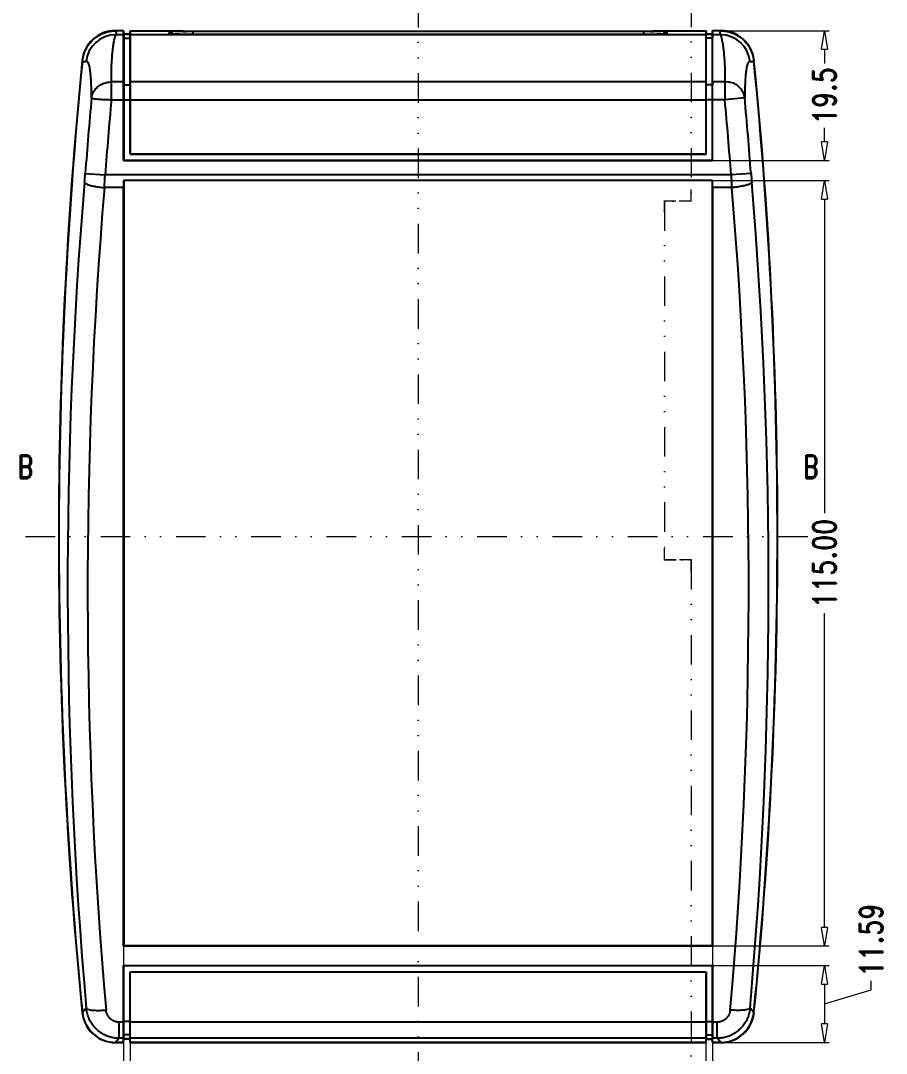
# Model space of a CAD drawing. Header units: millimetres. Extents: x 3559 to 4719, y 1270 to 1649.
# Drawn here: x 3561 to 3691.1, y 1412.7 to 1567.8 of the extents above; entities that cross this region are included whole.
import ezdxf
from ezdxf.enums import TextEntityAlignment as Align

# ---------------------------------------------------------------- set-up
doc = ezdxf.new("R2010")
doc.units = ezdxf.units.MM
doc.linetypes.add('DIVIDE', pattern=[31.75, 12.7, -6.35, 0, -6.35, 0, -6.35])
doc.layers.get('0').update_dxf_attribs({"linetype": 'CONTINUOUS'})
doc.layers.get('Defpoints').update_dxf_attribs({"linetype": 'CONTINUOUS'})
doc.layers.add('06___PRT_ALL_SURFS', color=7, linetype='CONTINUOUS')
doc.layers.add('dim', color=3, linetype='CONTINUOUS', lineweight=9)
doc.layers.add('hatch', color=56, linetype='CONTINUOUS', lineweight=9)
doc.styles.add('longtou', font='romand.shx', dxfattribs={"width": 0.8, "bigfont": 'fangsong.shx'})
doc.dimstyles.new('YanXiu', dxfattribs={"dimtxt": 2.5, "dimasz": 2.2, "dimexe": 1, "dimexo": 0, "dimgap": 0.66, "dimtad": 0, "dimzin": 0, "dimdsep": 46, "dimtxsty": 'longtou', "dimblk": 'CLOSEDBLANK', "dimcen": 0, "dimclrd": 3, "dimclre": 3, "dimclrt": 7, "dimadec": 0, "dimazin": 0, "dimtfac": 1, "dimtdec": 4, "dimtofl": 0, "dimtmove": 0, "dimatfit": 3, "dimldrblk": 'CLOSEDBLANK', "dimfxl": 0, "dimtolj": 1, "dimtzin": 0, "dimlwd": 0, "dimlwe": 0, "dimarcsym": 0})

# ---------------------------------------------------------------- blocks, each defined once
blk = doc.blocks.new('_ClosedBlank')
at = {"color": 0, "linetype": 'ByBlock', "lineweight": -2}
for p, q in [((-1, 0.167), (0, 0)), ((-1, 0.167), (-1, -0.167)), ((0, 0), (-1, -0.167))]:
    blk.add_line(p, q, dxfattribs=at)
blk = doc.blocks.new('*D16')
at = {"layer": 'Defpoints', "color": 0}
for p in [(3665.01, 1543.84), (3681.81, 1543.84), (3665.01, 1428.84)]:
    blk.add_point(p, dxfattribs=at)
at = {"layer": 'dim', "color": 3, "lineweight": 5}
for p, q in [((3665.01, 1543.84), (3682.51, 1543.84)), ((3681.81, 1541.04), (3681.81, 1493.84)), ((3681.81, 1431.64), (3681.81, 1478.84)), ((3665.01, 1428.84), (3682.51, 1428.84))]:
    blk.add_line(p, q, dxfattribs=at)
at = {"layer": 'dim', "color": 3, "lineweight": 5, "xscale": 2.8, "yscale": 2.8, "zscale": 2.8}
for p, rotation in [((3681.81, 1543.84), 90), ((3681.81, 1428.84), 270)]:
    blk.add_blockref('_ClosedBlank', p, dxfattribs=dict(at, rotation=rotation))
at = {"layer": 'dim', "color": 7, "insert": (3681.81, 1486.34), "char_height": 3.5, "attachment_point": 5, "rotation": 90, "style": 'longtou'}
blk.add_mtext('115.00', dxfattribs=at)
blk = doc.blocks.new('*D17')
at = {"layer": 'Defpoints', "color": 0}
for p in [(3576.51, 1428.84), (3665.01, 1428.84), (3576.51, 1399.45)]:
    blk.add_point(p, dxfattribs=at)
at = {"layer": 'dim', "color": 3, "lineweight": 5}
for p, q in [((3576.51, 1428.84), (3576.51, 1398.75)), ((3665.01, 1428.84), (3665.01, 1398.75)), ((3579.31, 1399.45), (3614.4, 1399.45)), ((3662.21, 1399.45), (3627.13, 1399.45))]:
    blk.add_line(p, q, dxfattribs=at)
at = {"layer": 'dim', "color": 3, "lineweight": 5, "xscale": 2.8, "yscale": 2.8, "zscale": 2.8, "rotation": 180}
blk.add_blockref('_ClosedBlank', (3576.51, 1399.45), dxfattribs=at)
at = {"layer": 'dim', "color": 3, "lineweight": 5, "xscale": 2.8, "yscale": 2.8, "zscale": 2.8}
blk.add_blockref('_ClosedBlank', (3665.01, 1399.45), dxfattribs=at)
at = {"layer": 'dim', "color": 7, "insert": (3620.76, 1399.45), "char_height": 3.5, "attachment_point": 5, "style": 'longtou'}
blk.add_mtext('88.50', dxfattribs=at)
blk = doc.blocks.new('*D27')
at = {"layer": 'Defpoints', "color": 0}
for p in [(3577.51, 1417.4), (3664.01, 1417.4), (3577.51, 1405.26)]:
    blk.add_point(p, dxfattribs=at)
at = {"layer": 'dim', "color": 3, "lineweight": 5}
for p, q in [((3577.51, 1417.4), (3577.51, 1404.56)), ((3664.01, 1417.4), (3664.01, 1404.56)), ((3580.31, 1405.26), (3614.4, 1405.26)), ((3661.21, 1405.26), (3627.13, 1405.26))]:
    blk.add_line(p, q, dxfattribs=at)
at = {"layer": 'dim', "color": 3, "lineweight": 5, "xscale": 2.8, "yscale": 2.8, "zscale": 2.8, "rotation": 180}
blk.add_blockref('_ClosedBlank', (3577.51, 1405.26), dxfattribs=at)
at = {"layer": 'dim', "color": 3, "lineweight": 5, "xscale": 2.8, "yscale": 2.8, "zscale": 2.8}
blk.add_blockref('_ClosedBlank', (3664.01, 1405.26), dxfattribs=at)
at = {"layer": 'dim', "color": 7, "insert": (3620.76, 1405.26), "char_height": 3.5, "attachment_point": 5, "style": 'longtou'}
blk.add_mtext('86.50', dxfattribs=at)
blk = doc.blocks.new('*D29')
at = {"layer": 'Defpoints', "color": 0}
for p in [(3666.26, 1566.34), (3681.81, 1566.34), (3665.01, 1546.84)]:
    blk.add_point(p, dxfattribs=at)
at = {"layer": 'dim', "color": 3, "lineweight": 5}
for p, q in [((3666.26, 1566.34), (3682.51, 1566.34)), ((3681.81, 1563.54), (3681.81, 1561.42)), ((3681.81, 1549.64), (3681.81, 1551.76)), ((3665.01, 1546.84), (3682.51, 1546.84))]:
    blk.add_line(p, q, dxfattribs=at)
at = {"layer": 'dim', "color": 3, "lineweight": 5, "xscale": 2.8, "yscale": 2.8, "zscale": 2.8}
for p, rotation in [((3681.81, 1566.34), 90), ((3681.81, 1546.84), 270)]:
    blk.add_blockref('_ClosedBlank', p, dxfattribs=dict(at, rotation=rotation))
at = {"layer": 'dim', "color": 7, "insert": (3681.81, 1556.59), "char_height": 3.5, "attachment_point": 5, "rotation": 90, "style": 'longtou'}
blk.add_mtext('19.5', dxfattribs=at)
blk = doc.blocks.new('*D30')
at = {"layer": 'Defpoints', "color": 0}
for p in [(3665.01, 1425.93), (3666.26, 1414.34), (3681.81, 1414.34)]:
    blk.add_point(p, dxfattribs=at)
at = {"layer": 'dim', "color": 3, "lineweight": 5}
for p, q in [((3665.01, 1425.93), (3682.51, 1425.93)), ((3681.81, 1423.13), (3681.81, 1417.14)), ((3688.81, 1422.23), (3688.81, 1423.63)), ((3681.81, 1420.13), (3688.81, 1422.23)), ((3666.26, 1414.34), (3682.51, 1414.34))]:
    blk.add_line(p, q, dxfattribs=at)
at = {"layer": 'dim', "color": 3, "lineweight": 5, "xscale": 2.8, "yscale": 2.8, "zscale": 2.8}
for p, rotation in [((3681.81, 1425.93), 90), ((3681.81, 1414.34), 270)]:
    blk.add_blockref('_ClosedBlank', p, dxfattribs=dict(at, rotation=rotation))
at = {"layer": 'dim', "color": 7, "insert": (3688.81, 1429.73), "char_height": 3.5, "attachment_point": 5, "rotation": 90, "style": 'longtou'}
blk.add_mtext('11.59', dxfattribs=at)

msp = doc.modelspace()

# ---------------------------------------------------------------- linework, layer by layer
at = {"color": 7, "linetype": 'Continuous'}
for p, q in [((3576.514, 1566.339), (3575.272, 1566.339)), ((3576.514, 1566.312), (3575.296, 1566.312)), ((3576.514, 1565.736), (3575.352, 1565.736)), ((3576.516, 1566.312), (3576.514, 1566.339)), ((3576.514, 1566.312), (3576.541, 1565.797)), ((3576.514, 1546.839), (3576.514, 1566.312)), ((3576.514, 1565.736), (3576.541, 1565.237)), ((3577.488, 1565.838), (3576.541, 1565.838)), ((3576.541, 1565.812), (3576.541, 1565.237)), ((3576.541, 1565.797), (3577.488, 1565.797)), ((3577.514, 1566.312), (3577.487, 1565.797)), ((3577.488, 1565.812), (3577.488, 1565.237)), ((3577.488, 1565.237), (3577.514, 1565.736)), ((3577.514, 1566.339), (3577.513, 1566.312)), ((3577.514, 1566.339), (3585.225, 1566.339)), ((3577.514, 1566.312), (3585.233, 1566.312)), ((3577.514, 1547.839), (3577.514, 1566.312)), ((3664.014, 1565.736), (3577.514, 1565.736)), ((3583.897, 1566.251), (3583.773, 1566.312)), ((3585.436, 1566.249), (3585.225, 1566.339)), ((3585.396, 1566.251), (3585.233, 1566.312)), ((3585.396, 1566.251), (3585.396, 1566.251)), ((3585.416, 1566.228), (3585.396, 1566.229)), ((3586.878, 1566.269), (3654.65, 1566.269)), ((3586.878, 1566.269), (3586.878, 1566.238)), ((3654.633, 1566.225), (3586.896, 1566.225)), ((3586.896, 1566.225), (3586.896, 1565.759)), ((3654.633, 1565.759), (3586.896, 1565.759)), ((3654.633, 1566.225), (3654.633, 1565.759)), ((3654.65, 1566.269), (3654.65, 1566.238)), ((3656.304, 1566.339), (3656.093, 1566.249)), ((3656.133, 1566.229), (3656.113, 1566.228)), ((3656.295, 1566.312), (3656.133, 1566.251)), ((3656.133, 1566.251), (3656.133, 1566.251)), ((3656.295, 1566.312), (3664.014, 1566.312)), ((3656.304, 1566.339), (3664.014, 1566.339)), ((3657.756, 1566.312), (3657.632, 1566.251)), ((3664.014, 1566.339), (3664.016, 1566.312)), ((3664.014, 1566.312), (3664.041, 1565.797)), ((3664.014, 1547.839), (3664.014, 1566.312)), ((3664.041, 1565.237), (3664.014, 1565.736)), ((3664.041, 1565.838), (3664.988, 1565.838)), ((3664.041, 1565.237), (3664.041, 1565.812)), ((3664.988, 1565.797), (3664.041, 1565.797)), ((3665.014, 1566.312), (3664.987, 1565.797)), ((3664.988, 1565.237), (3664.988, 1565.812)), ((3665.014, 1565.736), (3664.988, 1565.237)), ((3665.014, 1566.339), (3665.013, 1566.312)), ((3666.256, 1566.339), (3665.014, 1566.339)), ((3666.232, 1566.312), (3665.014, 1566.312)), ((3665.014, 1546.839), (3665.014, 1566.312)), ((3666.177, 1565.736), (3665.014, 1565.736)), ((3576.514, 1558.642), (3574.683, 1558.642)), ((3574.683, 1555.972), (3574.683, 1558.642)), ((3576.514, 1558.642), (3576.541, 1558.197)), ((3577.488, 1558.197), (3577.514, 1558.642)), ((3664.014, 1558.642), (3577.514, 1558.642)), ((3664.041, 1558.197), (3664.014, 1558.642)), ((3665.014, 1558.642), (3664.988, 1558.197)), ((3666.846, 1558.642), (3665.014, 1558.642)), ((3666.846, 1558.642), (3666.846, 1555.972)), ((3669.829, 1556.245), (3666.846, 1555.972)), ((3574.683, 1555.972), (3576.541, 1555.972)), ((3577.488, 1555.972), (3664.041, 1555.972)), ((3666.846, 1555.972), (3664.988, 1555.972)), ((3576.514, 1546.839), (3576.541, 1546.865)), ((3576.514, 1546.839), (3665.014, 1546.839)), ((3577.488, 1547.812), (3577.514, 1547.839)), ((3577.514, 1547.839), (3664.014, 1547.839)), ((3664.041, 1547.812), (3664.014, 1547.839)), ((3665.014, 1546.839), (3664.988, 1546.865)), ((3570.75, 1544.902), (3573.737, 1544.675)), ((3667.792, 1544.675), (3573.737, 1544.675)), ((3665.013, 1543.839), (3576.515, 1543.839)), ((3576.515, 1543.839), (3576.532, 1543.822)), ((3664.997, 1543.822), (3576.532, 1543.822)), ((3576.532, 1543.822), (3576.532, 1428.856)), ((3665.013, 1543.839), (3664.997, 1543.822)), ((3664.997, 1428.856), (3664.997, 1543.822)), ((3670.779, 1544.902), (3667.792, 1544.675)), ((3576.514, 1542.767), (3573.631, 1542.767)), ((3576.514, 1428.839), (3576.514, 1542.767)), ((3667.898, 1542.767), (3665.014, 1542.767)), ((3665.014, 1542.767), (3665.014, 1428.839)), ((3576.514, 1428.839), (3576.532, 1428.856)), ((3665.014, 1428.839), (3576.514, 1428.839)), ((3664.997, 1428.856), (3576.532, 1428.856)), ((3665.014, 1428.839), (3664.997, 1428.856)), ((3576.514, 1414.365), (3576.514, 1425.926)), ((3576.514, 1425.926), (3665.014, 1425.926)), ((3576.541, 1425.899), (3576.514, 1425.926)), ((3576.541, 1417.495), (3576.541, 1425.899)), ((3576.541, 1425.899), (3664.988, 1425.899)), ((3664.988, 1425.899), (3665.014, 1425.926)), ((3664.988, 1425.899), (3664.988, 1417.495)), ((3665.014, 1414.365), (3665.014, 1425.926)), ((3577.488, 1417.495), (3577.488, 1424.969)), ((3577.488, 1424.969), (3664.041, 1424.969)), ((3577.514, 1424.942), (3577.488, 1424.969)), ((3577.514, 1414.365), (3577.514, 1424.942)), ((3577.514, 1424.942), (3664.014, 1424.942)), ((3664.014, 1424.942), (3664.041, 1424.969)), ((3664.014, 1414.365), (3664.014, 1424.942)), ((3664.041, 1424.969), (3664.041, 1417.495)), ((3570.897, 1419.498), (3570.327, 1418.865)), ((3671.201, 1418.865), (3670.631, 1419.498)), ((3575.85, 1414.976), (3575.85, 1417.399)), ((3576.514, 1417.399), (3575.85, 1417.399)), ((3576.541, 1417.495), (3576.514, 1417.399)), ((3577.514, 1417.399), (3577.488, 1417.495)), ((3664.014, 1417.399), (3577.514, 1417.399)), ((3664.014, 1417.399), (3664.041, 1417.495)), ((3664.988, 1417.495), (3665.014, 1417.399)), ((3665.679, 1417.399), (3665.014, 1417.399)), ((3665.679, 1414.976), (3665.679, 1417.399)), ((3575.85, 1414.976), (3575.296, 1414.365)), ((3576.514, 1414.976), (3575.85, 1414.976)), ((3576.541, 1415.475), (3576.514, 1414.976)), ((3576.514, 1414.365), (3576.541, 1414.88)), ((3576.541, 1414.865), (3576.541, 1415.475)), ((3577.488, 1414.88), (3576.541, 1414.88)), ((3577.488, 1414.839), (3576.541, 1414.839)), ((3577.488, 1414.865), (3577.488, 1415.475)), ((3577.514, 1414.976), (3577.488, 1415.475)), ((3664.014, 1414.976), (3577.514, 1414.976)), ((3664.014, 1414.976), (3664.041, 1415.475)), ((3664.041, 1415.475), (3664.041, 1414.865)), ((3664.041, 1414.88), (3664.988, 1414.88)), ((3664.041, 1414.839), (3664.988, 1414.839)), ((3665.014, 1414.365), (3664.987, 1414.88)), ((3664.988, 1415.475), (3664.988, 1414.865)), ((3664.988, 1415.475), (3665.014, 1414.976)), ((3665.679, 1414.976), (3665.014, 1414.976)), ((3666.233, 1414.365), (3665.679, 1414.976)), ((3575.272, 1414.339), (3576.514, 1414.339)), ((3576.514, 1414.365), (3575.296, 1414.365)), ((3576.516, 1414.365), (3576.514, 1414.339)), ((3577.514, 1414.339), (3577.513, 1414.365)), ((3664.014, 1414.365), (3577.514, 1414.365)), ((3577.514, 1414.339), (3664.014, 1414.339)), ((3664.014, 1414.339), (3664.016, 1414.365)), ((3665.014, 1414.339), (3665.013, 1414.365)), ((3666.233, 1414.365), (3665.014, 1414.365)), ((3665.014, 1414.339), (3666.256, 1414.339))]:
    msp.add_line(p, q, dxfattribs=at)
for centre, radius, start, end in [((3575.27, 1561.348), 4.991, 89.97596, 174.35645), ((3575.345, 1561.265), 4.471, 89.92257, 174.41615), ((3583.372, 1566.544), 0.601, 270.05061, 330.80327), ((3585.988, 1638.89), 72.664, 269.54892, 269.92806), ((3655.476, 1656.142), 89.916, 270.0994, 270.4058), ((3658.157, 1566.543), 0.601, 209.11993, 269.94941), ((3666.183, 1561.265), 4.471, 5.58381, 90.07747), ((3666.259, 1561.348), 4.991, 5.64355, 90.02404), ((4290.764, 1490.339), 724, 174.332411, 185.667589), ((4290.764, 1490.339), 723.974, 174.334333, 185.665698), ((2950.764, 1490.339), 723.974, 354.334302, 5.665648), ((2950.764, 1490.339), 724, 354.332411, 5.667589), ((4290.764, 1490.339), 722.079, 174.763123, 175.666382), ((2950.764, 1490.339), 722.079, 4.333618, 5.236877), ((4290.764, 1490.339), 719.083, 174.763123, 175.666382), ((2950.764, 1490.339), 719.083, 4.333618, 5.236877), ((3407.57, 1557.261), 163.647, 355.1974, 355.66848), ((3244.883, 1562.111), 329.316, 356.63251, 356.96501), ((3996.642, 1562.111), 329.313, 183.03499, 183.36749), ((3833.958, 1557.261), 163.647, 184.33152, 184.80261), ((4290.839, 1483.007), 722.738, 175.193927, 185.041197), ((4290.839, 1482.434), 719.742, 175.191514, 185.038789), ((2950.69, 1482.434), 719.742, 354.961211, 4.808486), ((2950.69, 1483.007), 722.738, 354.958803, 4.806073), ((3575.27, 1419.329), 4.991, 185.64354, 270.02405), ((3575.294, 1419.356), 4.991, 185.64165, 270.02405), ((3666.235, 1419.356), 4.991, 269.97595, 354.35835), ((3666.259, 1419.329), 4.991, 269.97595, 354.35646)]:
    msp.add_arc(centre, radius, start, end, dxfattribs=at)
for centre, major_axis, start_param, end_param in [((3576.692, 1544.675), (0.034, 10), -4.6285665, -4.5203435), ((3664.837, 1544.675), (-0.034, 10), -1.7628418, -1.6546189)]:
    msp.add_ellipse(centre, major_axis=major_axis, ratio=0.0174549, start_param=start_param, end_param=end_param, dxfattribs=at)
for points, start_tangent, end_tangent in [([(3570.327, 1561.812), (3570.592, 1562.993), (3571.146, 1564.097), (3571.942, 1565.019), (3572.939, 1565.721), (3574.094, 1566.166), (3575.296, 1566.312)], (0.0987235, 0.9951149), (1, 0)), ([(3574.683, 1558.642), (3574.678, 1559.55), (3574.69, 1560.411), (3574.717, 1561.223), (3574.758, 1561.986), (3574.812, 1562.694), (3574.877, 1563.345), (3574.949, 1563.933), (3575.029, 1564.453), (3575.112, 1564.901), (3575.196, 1565.269), (3575.277, 1565.55), (3575.352, 1565.736)], (-0.0108203, 0.9999415), (0.4560973, 0.8899299)), ([(3575.352, 1565.736), (3575.418, 1565.902), (3575.426, 1566.052), (3575.384, 1566.188), (3575.296, 1566.312)], (0.4818799, 0.8762373), (-0.6759216, 0.7369735)), ([(3583.372, 1565.942), (3583.377, 1565.975), (3583.384, 1566.004), (3583.391, 1566.031), (3583.4, 1566.056), (3583.409, 1566.079), (3583.419, 1566.1), (3583.44, 1566.138), (3583.464, 1566.171), (3583.488, 1566.199), (3583.514, 1566.223), (3583.541, 1566.244), (3583.569, 1566.262), (3583.599, 1566.277), (3583.632, 1566.29), (3583.669, 1566.3), (3583.693, 1566.305), (3583.717, 1566.309), (3583.773, 1566.312)], (0.1304394, 0.9914563), (0.999522, 0.0309161)), ([(3586.896, 1565.759), (3586.69, 1565.76), (3586.485, 1565.76), (3586.282, 1565.762), (3586.081, 1565.764), (3585.882, 1565.767), (3585.687, 1565.77), (3585.496, 1565.774), (3585.31, 1565.779), (3585.129, 1565.784), (3584.955, 1565.79), (3584.787, 1565.796), (3584.626, 1565.802), (3584.474, 1565.809), (3584.329, 1565.817), (3584.194, 1565.825), (3584.067, 1565.833), (3583.95, 1565.842), (3583.843, 1565.851), (3583.746, 1565.86), (3583.66, 1565.87), (3583.584, 1565.88), (3583.52, 1565.89), (3583.467, 1565.9), (3583.426, 1565.911), (3583.396, 1565.921), (3583.372, 1565.942)], (-1, 0.0000001), (0.0622099, 0.9980631)), ([(3585.396, 1566.229), (3584.799, 1566.233), (3584.321, 1566.238), (3584.013, 1566.244), (3583.897, 1566.251)], (-0.9999604, 0.0089033), (-0.894528, 0.4470119)), ([(3585.473, 1566.247), (3585.396, 1566.251)], (-0.9952971, -0.0968693), (-0.9048764, 0.4256743)), ([(3585.457, 1566.278), (3585.674, 1566.274)], (0.9947403, 0.1024296), (0.998515, -0.0544768)), ([(3585.674, 1566.274), (3586.01, 1566.271)], (0.998515, -0.0544768), (0.9999805, 0.0062486)), ([(3586.896, 1566.225), (3586.13, 1566.226), (3585.896, 1566.226)], (-1, 0), (-0.9999982, 0.0018834)), ([(3586.01, 1566.271), (3586.428, 1566.269), (3586.878, 1566.269)], (0.9999805, 0.0062486), (1, -0.0000189)), ([(3655.632, 1566.226), (3655.398, 1566.226), (3654.633, 1566.225)], (-0.9999976, -0.0022025), (-1, 0)), ([(3658.157, 1565.942), (3658.132, 1565.921), (3658.103, 1565.911), (3658.061, 1565.9), (3658.009, 1565.89), (3657.944, 1565.88), (3657.869, 1565.87), (3657.783, 1565.86), (3657.686, 1565.851), (3657.579, 1565.842), (3657.462, 1565.833), (3657.335, 1565.825), (3657.2, 1565.817), (3657.055, 1565.809), (3656.902, 1565.802), (3656.742, 1565.796), (3656.574, 1565.79), (3656.399, 1565.784), (3656.218, 1565.779), (3656.032, 1565.774), (3655.841, 1565.77), (3655.646, 1565.767), (3655.448, 1565.764), (3655.247, 1565.762), (3655.043, 1565.76), (3654.838, 1565.76), (3654.633, 1565.759)], (-0.0263534, -0.9996527), (-1, -0.0000001)), ([(3654.65, 1566.269), (3655.105, 1566.269), (3655.525, 1566.271)], (1, 0.0000027), (0.9999833, -0.0057732)), ([(3655.525, 1566.271), (3655.859, 1566.274)], (0.9999833, -0.0057732), (0.9985934, 0.0530205)), ([(3655.859, 1566.274), (3656.074, 1566.278)], (0.9985934, 0.0530205), (0.9952313, -0.0975429)), ([(3656.133, 1566.251), (3656.054, 1566.247)], (-0.89682, -0.4423955), (-0.9946747, 0.1030641)), ([(3656.074, 1566.278), (3656.133, 1566.276)], (0.9952313, -0.0975429), (0.9842661, 0.1766925)), ([(3657.632, 1566.251), (3657.516, 1566.244), (3657.208, 1566.238), (3656.73, 1566.233), (3656.133, 1566.229)], (-0.9341569, -0.3568625), (-0.9999691, -0.0078671)), ([(3657.756, 1566.312), (3657.819, 1566.309), (3657.847, 1566.303), (3657.873, 1566.297), (3657.915, 1566.283), (3657.951, 1566.266), (3657.983, 1566.247), (3658.013, 1566.225), (3658.041, 1566.199), (3658.068, 1566.168), (3658.093, 1566.131), (3658.105, 1566.11), (3658.116, 1566.087), (3658.126, 1566.063), (3658.136, 1566.037), (3658.144, 1566.008), (3658.151, 1565.977), (3658.157, 1565.942)], (0.9992429, -0.0389065), (0.1290125, -0.991643)), ([(3666.232, 1566.312), (3666.125, 1566.144), (3666.102, 1565.952), (3666.177, 1565.736)], (-0.6752229, -0.7376137), (0.4820532, -0.876142)), ([(3666.177, 1565.736), (3666.252, 1565.55), (3666.333, 1565.269), (3666.417, 1564.901), (3666.5, 1564.453), (3666.579, 1563.933), (3666.652, 1563.345), (3666.717, 1562.694), (3666.771, 1561.986), (3666.812, 1561.223), (3666.839, 1560.411), (3666.851, 1559.55), (3666.846, 1558.642)], (0.4560888, -0.8899343), (-0.010823, -0.9999414)), ([(3666.232, 1566.312), (3667.434, 1566.166), (3668.59, 1565.721), (3669.587, 1565.019), (3670.383, 1564.097), (3670.937, 1562.992), (3671.202, 1561.811)], (1, 0), (0.0987232, -0.9951149)), ([(3570.896, 1561.7), (3570.724, 1561.65), (3570.573, 1561.656), (3570.442, 1561.712), (3570.327, 1561.812)], (-0.9184628, -0.3955075), (-0.6640172, 0.7477173)), ([(3571.7, 1556.245), (3571.686, 1557.108), (3571.665, 1557.905), (3571.635, 1558.634), (3571.595, 1559.294), (3571.546, 1559.882), (3571.487, 1560.394), (3571.417, 1560.827), (3571.336, 1561.179), (3571.244, 1561.446), (3571.139, 1561.624), (3571.023, 1561.709), (3570.896, 1561.7)], (-0.0106709, 0.9999431), (-0.9183703, -0.3957221)), ([(3670.633, 1561.7), (3670.506, 1561.709), (3670.389, 1561.624), (3670.285, 1561.446), (3670.193, 1561.179), (3670.112, 1560.827), (3670.042, 1560.394), (3669.983, 1559.882), (3669.934, 1559.294), (3669.894, 1558.634), (3669.864, 1557.905), (3669.842, 1557.108), (3669.829, 1556.245)], (-0.9183742, 0.395713), (-0.0106706, -0.9999431)), ([(3671.202, 1561.812), (3671.044, 1561.688), (3670.856, 1561.646), (3670.633, 1561.7)], (-0.6647125, -0.7470993), (-0.9183857, 0.3956864)), ([(3571.7, 1556.245), (3571.761, 1556.568), (3571.866, 1556.883), (3572.014, 1557.185), (3572.202, 1557.467), (3572.425, 1557.725), (3572.681, 1557.956), (3572.967, 1558.158), (3573.279, 1558.328), (3573.611, 1558.463), (3573.96, 1558.562), (3574.319, 1558.621), (3574.683, 1558.642)], (0.1175626, 0.9930655), (0.9999965, 0.0026501)), ([(3669.829, 1556.245), (3669.613, 1557.039), (3669.162, 1557.725), (3668.512, 1558.246), (3667.718, 1558.56), (3666.846, 1558.642)], (-0.1077124, 0.9941821), (-0.9991081, -0.0422267)), ([(3571.7, 1556.245), (3571.828, 1556.17), (3572.139, 1556.107), (3572.615, 1556.058), (3573.224, 1556.02), (3573.928, 1555.992), (3574.683, 1555.972)], (0.324389, -0.9459238), (0.9996381, -0.0268993)), ([(3570.643, 1543.56), (3570.768, 1543.406), (3571.079, 1543.248), (3571.556, 1543.095), (3572.168, 1542.959), (3572.875, 1542.847), (3573.631, 1542.767)], (0.1886281, -0.9820486), (0.9967308, -0.0807938)), ([(3670.886, 1543.56), (3670.761, 1543.406), (3670.45, 1543.248), (3669.973, 1543.095), (3669.361, 1542.959), (3668.654, 1542.847), (3667.898, 1542.767)], (-0.1886271, -0.9820488), (-0.9967308, -0.0807938)), ([(3575.85, 1414.976), (3575.483, 1414.99), (3575.119, 1415.031), (3574.759, 1415.098), (3574.405, 1415.192), (3574.059, 1415.312), (3573.722, 1415.457), (3573.397, 1415.627), (3573.085, 1415.82), (3572.788, 1416.036), (3572.507, 1416.273), (3572.245, 1416.531), (3572.002, 1416.807), (3571.78, 1417.1), (3571.581, 1417.409), (3571.404, 1417.733), (3571.251, 1418.068), (3571.124, 1418.415), (3571.022, 1418.77), (3570.946, 1419.132), (3570.897, 1419.498)], (-0.9999989, 0.0014861), (-0.0953386, 0.9954449)), ([(3570.897, 1419.498), (3571.093, 1419.348), (3571.537, 1419.237), (3572.191, 1419.176), (3572.995, 1419.17), (3573.879, 1419.219)], (0.3538787, -0.9352913), (0.9964103, 0.0846558)), ([(3670.631, 1419.498), (3670.583, 1419.132), (3670.507, 1418.77), (3670.405, 1418.415), (3670.278, 1418.068), (3670.125, 1417.733), (3669.948, 1417.409), (3669.748, 1417.1), (3669.526, 1416.806), (3669.283, 1416.529), (3669.02, 1416.272), (3668.74, 1416.035), (3668.443, 1415.82), (3668.131, 1415.627), (3667.806, 1415.457), (3667.47, 1415.312), (3667.124, 1415.192), (3666.77, 1415.098), (3666.41, 1415.031), (3666.045, 1414.99), (3665.679, 1414.976)], (-0.0953424, -0.9954445), (-0.9999989, -0.001486)), ([(3670.631, 1419.498), (3670.436, 1419.348), (3669.992, 1419.237), (3669.338, 1419.176), (3668.534, 1419.17), (3667.65, 1419.219)], (-0.3538787, -0.9352913), (-0.9964103, 0.0846558)), ([(3575.85, 1417.399), (3575.703, 1417.405), (3575.557, 1417.421), (3575.413, 1417.448), (3575.272, 1417.486), (3575.133, 1417.534), (3574.999, 1417.592), (3574.869, 1417.66), (3574.745, 1417.738), (3574.626, 1417.825), (3574.515, 1417.92), (3574.41, 1418.024), (3574.314, 1418.135), (3574.226, 1418.253), (3574.147, 1418.378), (3574.077, 1418.508), (3574.017, 1418.643), (3573.966, 1418.783), (3573.927, 1418.926), (3573.897, 1419.072), (3573.879, 1419.219)], (-1, -0.0000081), (-0.0878234, 0.9961361)), ([(3667.65, 1419.219), (3667.631, 1419.072), (3667.602, 1418.926), (3667.562, 1418.783), (3667.512, 1418.643), (3667.452, 1418.508), (3667.382, 1418.378), (3667.303, 1418.253), (3667.215, 1418.135), (3667.118, 1418.023), (3667.014, 1417.92), (3666.902, 1417.824), (3666.784, 1417.738), (3666.66, 1417.66), (3666.53, 1417.592), (3666.395, 1417.534), (3666.257, 1417.486), (3666.116, 1417.448), (3665.972, 1417.421), (3665.826, 1417.405), (3665.679, 1417.399)], (-0.0878286, -0.9961356), (-1, 0.0000083))]:
    msp.add_spline(points, degree=3, dxfattribs=dict(at, start_tangent=start_tangent, end_tangent=end_tangent))
at = {"layer": '06___PRT_ALL_SURFS', "color": 7, "linetype": 'Continuous'}
for p, q in [((3576.541, 1565.237), (3577.488, 1565.237)), ((3576.541, 1565.237), (3576.541, 1546.865)), ((3577.488, 1565.237), (3577.488, 1547.812)), ((3664.988, 1565.237), (3664.041, 1565.237)), ((3664.041, 1547.812), (3664.041, 1565.237)), ((3664.988, 1546.865), (3664.988, 1565.237)), ((3576.541, 1558.197), (3577.488, 1558.197)), ((3664.988, 1558.197), (3664.041, 1558.197)), ((3576.541, 1555.972), (3577.488, 1555.972)), ((3664.988, 1555.972), (3664.041, 1555.972)), ((3576.541, 1546.865), (3664.988, 1546.865)), ((3577.488, 1547.812), (3664.041, 1547.812)), ((3576.541, 1415.475), (3576.541, 1417.495)), ((3577.488, 1417.495), (3576.541, 1417.495)), ((3577.488, 1415.475), (3577.488, 1417.495)), ((3664.041, 1417.495), (3664.041, 1415.475)), ((3664.041, 1417.495), (3664.988, 1417.495)), ((3664.988, 1417.495), (3664.988, 1415.475)), ((3577.488, 1415.475), (3576.541, 1415.475)), ((3664.041, 1415.475), (3664.988, 1415.475))]:
    msp.add_line(p, q, dxfattribs=at)
at = {"layer": 'hatch', "color": 2, "linetype": 'DIVIDE', "ltscale": 0.35}
for p, q in [((3620.764, 1571.269), (3620.764, 1409.339)), ((3661.764, 1571.339), (3661.764, 1540.741)), ((3657.764, 1540.741), (3657.764, 1486.861)), ((3561.764, 1490.339), (3679.764, 1490.339)), ((3661.764, 1486.861), (3661.764, 1409.339))]:
    msp.add_line(p, q, dxfattribs=at)
at = {"layer": 'hatch', "color": 2, "linetype": 'DIVIDE', "ltscale": 0.14}
for p, q in [((3661.764, 1540.741), (3657.764, 1540.741)), ((3657.764, 1486.861), (3661.764, 1486.861))]:
    msp.add_line(p, q, dxfattribs=at)
at = {"layer": 'hatch', "color": 2, "const_width": 0.2}
for points in [[(3661.764, 1542.491), (3661.764, 1540.741), (3660.014, 1540.741)], [(3659.514, 1540.741), (3657.764, 1540.741), (3657.764, 1538.991)], [(3657.764, 1488.611), (3657.764, 1486.861), (3659.514, 1486.861)], [(3660.014, 1486.861), (3661.764, 1486.861), (3661.764, 1485.111)]]:
    msp.add_lwpolyline(points, dxfattribs=at)
at = {"layer": 'hatch', "color": 2}
for points in [[(3561.764, 1490.339, 0, 0, 0), (3561.764, 1493.839, 1.05, 0, 0), (3561.764, 1497.339, 0, 0, 0)], [(3679.764, 1490.339, 0, 0, 0), (3679.764, 1493.839, 1.05, 0, 0), (3679.764, 1497.339, 0, 0, 0)]]:
    msp.add_lwpolyline(points, format="xyseb", dxfattribs=at)

# ---------------------------------------------------------------- texts
at = {"layer": 'hatch', "color": 6, "style": 'longtou', "width": 0.8}
for p in [(3561.764, 1500.839), (3679.764, 1500.839)]:
    msp.add_text('B', height=3.5, dxfattribs=at).set_placement(p, align=Align.MIDDLE)

# ---------------------------------------------------------------- dimensions: what is measured, and where the dimension line sits
at = {"layer": 'dim'}
for base, p1, p2, picture, middle in [((3681.814, 1566.339), (3665.014, 1546.839), (3666.256, 1566.339), '*D29', (3681.814, 1556.589)), ((3681.814, 1543.839), (3665.014, 1428.839), (3665.013, 1543.839), '*D16', (3681.814, 1486.339)), ((3681.814, 1414.339), (3665.014, 1425.926), (3666.259, 1414.339), '*D30', (3688.813, 1424.331))]:
    dim = msp.add_linear_dim(base=base, p1=p1, p2=p2, angle=90, dimstyle='YanXiu', override={"dimtxt": 3.5, "dimasz": 2.8, "dimexe": 0.69965, "dimgap": 0.69965}, dxfattribs=at)
    dim.commit()
    dim.dimension.update_dxf_attribs({"geometry": picture, "text_midpoint": middle, "dimtype": 160})
for base, p1, p2, picture, middle in [((3576.514, 1399.447), (3665.014, 1428.839), (3576.514, 1428.839), '*D17', (3620.764, 1399.447)), ((3577.514, 1405.258), (3664.014, 1417.399), (3577.514, 1417.399), '*D27', (3620.764, 1405.258))]:
    dim = msp.add_linear_dim(base=base, p1=p1, p2=p2, dimstyle='YanXiu', override={"dimtxt": 3.5, "dimasz": 2.8, "dimexe": 0.69965, "dimgap": 0.69965}, dxfattribs=at)
    dim.commit()
    dim.dimension.update_dxf_attribs({"geometry": picture, "text_midpoint": middle, "dimtype": 160})

doc.saveas('drawing.dxf')
